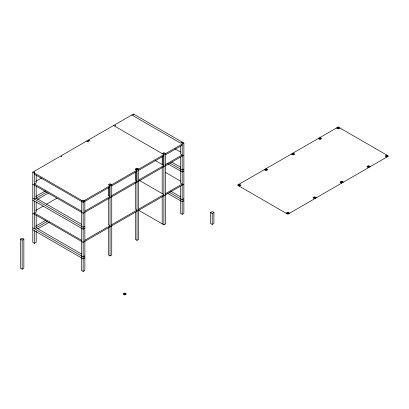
<?xml version="1.0" encoding="UTF-8"?>
<svg xmlns="http://www.w3.org/2000/svg" width="409" height="409" viewBox="0 0 409 409"><rect width="100%" height="100%" fill="white"/><g stroke="black" fill="none" stroke-linecap="round" stroke-linejoin="round"><path stroke-width="0.61" d="M138.712 180.042L163.891 165.507L162.194 164.525L162.194 156.611M163.043 165.016L163.043 155.88M36.191 231.044L36.191 242.358L34.489 243.34L32.792 242.358L32.792 172.143L133.513 113.993L183.871 143.068L183.871 213.283L182.174 214.265L180.471 213.283L180.471 186.105M87.378 141.437L89.08 140.456M35.588 181.432L41.606 177.956M35.588 196.55L45.44 190.865M46.59 192.158L34.489 199.147L34.489 173.125M37.285 199.495L48.231 193.176M35.588 210.507L43.252 206.085M46.534 204.188L56.933 198.181M35.588 226.208L45.44 220.517M137.015 240.339L137.015 170.118L135.313 169.137L137.015 168.16L138.712 169.137L138.712 239.357L137.015 240.339L135.313 239.357L135.313 212.179M162.194 153.62L163.891 152.639L165.594 153.62L165.594 223.841L163.891 224.817L138.452 210.114M182.174 142.087L180.471 143.068L131.81 114.97M47.137 221.499L34.489 228.805L34.489 201.11M32.792 172.143L83.15 201.218L183.871 143.068M110.031 186.862L83.15 202.378L34.489 174.285M111.734 185.88L137.015 171.284M138.712 170.302L163.891 155.763M165.594 154.781L182.174 145.21M37.832 228.835L49.331 222.199M20.45 239.117L22.147 238.135L23.85 239.117L23.85 268.192L22.147 269.173L20.45 268.192L20.45 239.117L22.147 240.098L23.85 239.117M84.852 211.141L110.031 196.601L108.334 195.62L108.334 187.705M111.734 195.62L137.015 181.023L135.313 180.042L135.313 172.128M165.594 164.525L182.174 154.95L180.471 153.968L180.471 146.054M183.871 155.134L83.15 213.283L32.792 184.208M84.852 226.259L83.15 227.24L32.792 198.166M183.871 169.091L182.174 170.072L169.975 163.027M84.852 228.222L83.15 229.204L32.792 200.129M183.871 171.054L182.174 172.031L167.767 163.718M84.852 240.216L110.031 225.676L108.334 224.694L108.334 198.687M111.734 224.694L137.015 210.098L135.313 209.117L135.313 182.475M138.712 209.117L163.891 194.582L139.556 180.512M165.594 193.6L182.174 184.024L180.471 183.048L180.471 157.036M183.871 184.208L83.15 242.358L32.792 213.283M84.852 255.916L83.15 256.898L32.792 227.823M183.871 198.748L182.174 199.73L169.423 192.368M84.852 257.88L83.15 258.861L32.792 229.786M183.871 200.707L182.174 201.688L167.767 193.37M81.452 200.236L81.452 270.451L83.15 271.433L84.852 270.451L84.852 200.236M110.031 255.916L111.734 254.935L111.734 184.715L110.031 183.733L108.334 184.715L110.031 185.696L110.031 255.916L108.334 254.935L108.334 227.757M238.319 185.645L240.017 184.663M265.201 170.129L266.898 169.147M292.205 154.536L293.902 153.554M319.086 139.014L320.784 138.037M337.338 128.477L339.041 127.496M239.168 186.136L240.87 185.154L239.168 184.173M339.889 127.986L338.192 128.968L336.489 127.986M210.512 212.527L212.21 211.545L213.912 212.527L213.912 223.432L212.21 224.413L210.512 223.432L210.512 212.527L212.21 213.508L213.912 212.527M123.876 294.521L125.573 293.539M286.131 213.247L287.829 212.266L289.531 213.247M386.853 155.098L385.15 156.08L386.853 157.061M286.98 213.738L288.677 212.757M313.861 198.222L315.559 197.24M340.84 182.644L342.543 181.662M367.722 167.123L369.419 166.141M385.999 156.57L387.701 155.589M135.313 169.137L138.712 169.137M337.338 127.496L339.041 128.477M385.999 155.589L387.701 156.57M319.935 137.547L321.632 138.523L319.935 139.505L318.233 138.523M370.268 166.632L368.57 165.65L366.873 166.632L368.57 167.613M319.086 138.037L320.784 139.014M367.722 166.141L369.419 167.123M293.054 153.063L294.756 154.045L293.054 155.026L291.356 154.045M343.391 182.153L341.689 181.172L339.991 182.153L341.689 183.135M292.205 153.554L293.902 154.536M340.84 181.662L342.543 182.644M266.049 168.656L267.747 169.638L266.049 170.619L264.347 169.638M316.408 197.731L314.71 196.749L313.008 197.731L314.71 198.713M265.201 169.147L266.898 170.129M313.861 197.24L315.559 198.222M181.668 143.758L182.174 144.05L182.174 214.265M238.319 184.663L240.017 185.645M286.98 212.757L288.677 213.738M174.991 148.84L180.517 152.03M113.559 125.512L163.891 154.602L163.891 224.817M171.678 162.046L180.517 167.153M165.599 172.496L180.517 181.105M88.375 140.052L90.077 141.033M86.677 141.033L88.375 142.01M170.573 191.064L180.517 196.806M81.452 211.141L34.489 184.024L36.191 183.043L36.191 175.129M81.493 224.321L36.191 198.166L36.191 186.11M81.452 240.216L34.489 213.104L36.191 212.123L36.191 202.02M81.493 253.979L36.191 227.823L36.191 215.18M123.876 293.539L125.573 294.521M155.098 160.425L162.194 164.525M212.21 213.508L212.21 224.413M162.194 166.954L162.194 193.6M162.194 196.029L162.194 223.841M136.161 171.448L136.161 180.533M109.183 186.979L109.183 196.11M83.15 201.218L83.15 271.433M34.489 230.768L34.489 243.34M22.147 240.098L22.147 269.173M34.238 172.153L34.591 172.179L34.238 172.153M61.161 156.494L61.514 156.519L61.161 156.494M88.293 140.926L88.641 140.952L88.308 140.9M82.92 200.211L83.267 200.236L82.92 200.211M115.128 125.435L115.481 125.461L115.128 125.435M109.873 184.735L110.22 184.761L109.873 184.735M133.232 114.822L133.585 114.847L133.232 114.822M136.662 169.127L137.01 169.152L136.662 169.127M163.733 153.544L164.086 153.569L163.733 153.544M182.046 142.879L182.394 142.905L182.046 142.879M338.192 127.005L237.471 185.154L287.829 214.229L388.55 156.08L338.192 127.005M124.725 293.048L123.027 294.03L124.725 295.007L126.422 294.03L124.725 293.048"/></g></svg>
